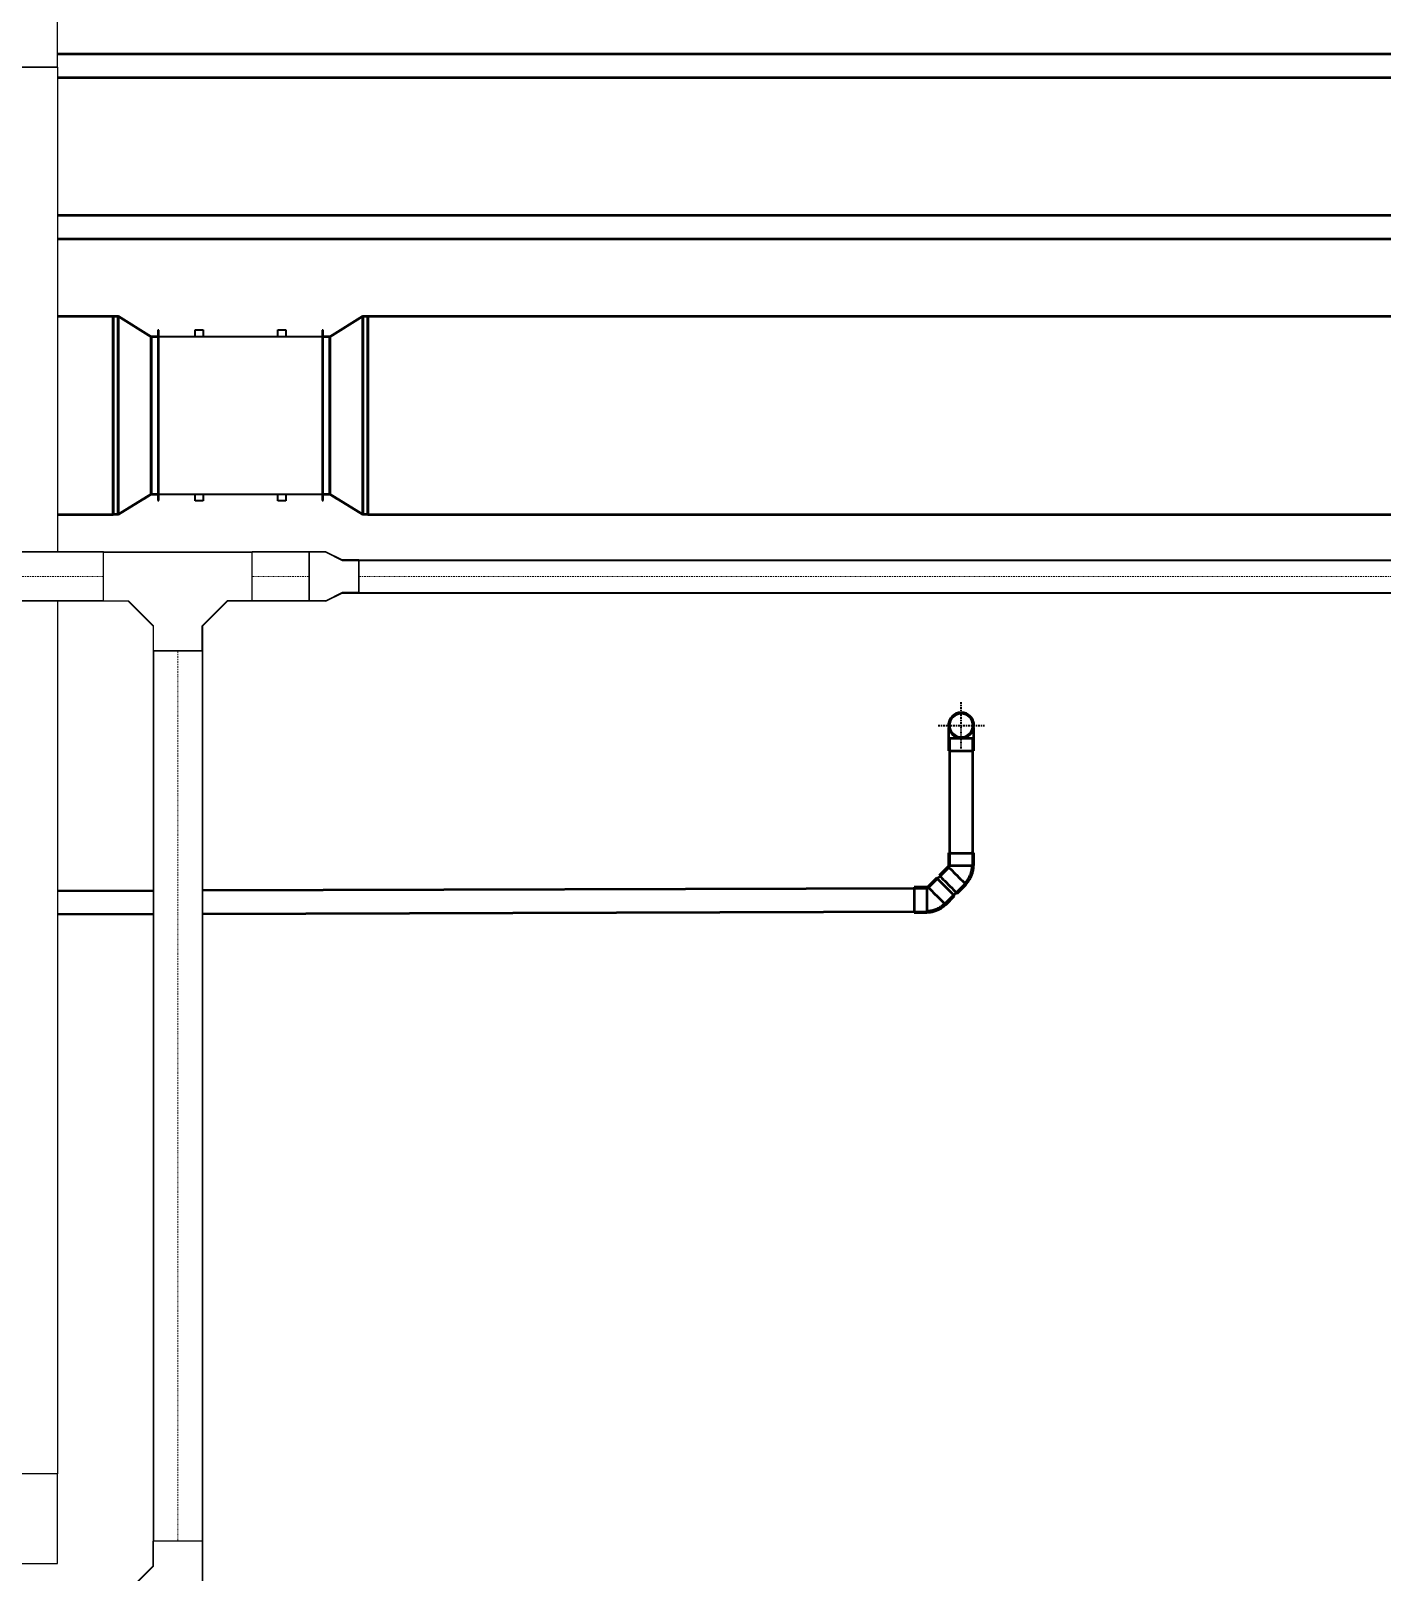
# Model space of a CAD drawing. Header units: millimetres. Extents: x -108050 to 96605, y 58136 to 140997.
# Drawn here: x 28038 to 36215, y 86689 to 96014 of the extents above; entities that cross this region are included whole.
import ezdxf

# ---------------------------------------------------------------- set-up
doc = ezdxf.new("R2010")
doc.units = ezdxf.units.MM
doc.linetypes.add('Center', pattern=[29.999999, 12, -6, 6, -6])
for name, color, linetype, lineweight in [('E-CABL-TRAY', 211, 'Continuous', 25), ('E-CABL-TRAY-CNTR', 211, 'Center', 18), ('M-HVAC-DUCT', 70, 'Continuous', 50), ('P-PIPE', 3, 'Continuous', 50), ('P-PIPE-CNTR', 3, 'Center', 35)]:
    doc.layers.add(name, color=color, linetype=linetype, lineweight=lineweight)

# ---------------------------------------------------------------- blocks, each defined once
blk = doc.blocks.new('PG_Busway_CutNgang - 1250A-2000881-HẦM')
at = {"layer": 'E-CABL-TRAY'}
for p, q in [((161.5, 381), (-161.5, 381)), ((-161.5, 381), (-161.5, 161.5)), ((161.5, -161.5), (161.5, 381)), ((-381, -161.5), (-381, 161.5)), ((-161.5, 161.5), (-381, 161.5)), ((-381, -161.5), (161.5, -161.5))]:
    blk.add_line(p, q, dxfattribs=at)
blk = doc.blocks.new('PG_Busway_ThanhThang - 1250A-2004556-HẦM')
at = {"layer": 'E-CABL-TRAY'}
for p, q in [((27876.1, 95794.9), (28199.1, 95794.9)), ((27876.1, 92862.9), (27876.1, 95794.9)), ((28199.1, 95794.9), (28199.1, 92862.9)), ((27876.1, 87283.5), (27876.1, 92562.9)), ((28199.1, 92562.9), (28199.1, 87283.5)), ((28199.1, 87283.5), (27876.1, 87283.5))]:
    blk.add_line(p, q, dxfattribs=at)
blk = doc.blocks.new('DSC_uPVC_Elbow_TienPhong - Standard-V127-HẦM')
at = {"layer": 'P-PIPE'}
for p, q in [((33591, 91735), (33591, 91659)), ((33744.4, 91659), (33744.4, 91735))]:
    blk.add_line(p, q, dxfattribs=at)
at = {"layer": 'P-PIPE', "flags": 128}
for points in [[(33592.7, 91813.9), (33592.8, 91815.4), (33592.9, 91818.4), (33593.2, 91821.3), (33593.7, 91824.3), (33594.2, 91827.3), (33594.9, 91830.2), (33595.6, 91833.1), (33596.5, 91836), (33597.5, 91838.8), (33598.6, 91841.6), (33599.8, 91844.3), (33601.2, 91847), (33602.6, 91849.6)], [(33592.7, 91804.8), (33592.7, 91806.1), (33592.7, 91807.2), (33592.7, 91808.3), (33592.7, 91809.2), (33592.7, 91810), (33592.7, 91810.7), (33592.7, 91811.3), (33592.7, 91811.8), (33592.7, 91812.1), (33592.7, 91812.3), (33592.7, 91812.4)], [(33592.7, 91735), (33592.7, 91738.1), (33592.7, 91741.2), (33592.7, 91744.3), (33592.7, 91747.4), (33592.7, 91750.5), (33592.7, 91753.5), (33592.7, 91756.5), (33592.7, 91759.5), (33592.7, 91762.4), (33592.7, 91765.3), (33592.7, 91768.1), (33592.7, 91770.9), (33592.7, 91773.6), (33592.7, 91776.3), (33592.7, 91778.8), (33592.7, 91781.4), (33592.7, 91783.8), (33592.7, 91786.2), (33592.7, 91788.5), (33592.7, 91790.7), (33592.7, 91792.8), (33592.7, 91794.8), (33592.7, 91796.7), (33592.7, 91798.5)], [(33732.4, 91850.3), (33733.9, 91847.7), (33735.3, 91845.1), (33736.5, 91842.3), (33737.7, 91839.6), (33738.7, 91836.7), (33739.6, 91833.9), (33740.4, 91831), (33741.1, 91828.1), (33741.7, 91825.1), (33742.1, 91822.2), (33742.4, 91819.2), (33742.7, 91816.2), (33742.7, 91813.2), (33742.8, 91812.4)], [(33742.8, 91812.3), (33742.8, 91812.1), (33742.8, 91811.8), (33742.8, 91811.4), (33742.8, 91810.8), (33742.8, 91810.1), (33742.8, 91809.3), (33742.8, 91808.4), (33742.8, 91807.4), (33742.8, 91806.2), (33742.8, 91805)], [(33742.8, 91798.8), (33742.8, 91797), (33742.8, 91795.1), (33742.8, 91793.1), (33742.8, 91791), (33742.8, 91788.8), (33742.8, 91786.5), (33742.8, 91784.2), (33742.8, 91781.7), (33742.8, 91779.2), (33742.8, 91776.6), (33742.8, 91774), (33742.8, 91771.3), (33742.8, 91768.5), (33742.8, 91765.7), (33742.8, 91762.8), (33742.8, 91759.9), (33742.8, 91756.9), (33742.8, 91753.9), (33742.8, 91750.9), (33742.8, 91747.8), (33742.8, 91744.8), (33742.8, 91741.7), (33742.8, 91738.6), (33742.8, 91735.5), (33742.8, 91735)]]:
    blk.add_lwpolyline(points, dxfattribs=at)
at = {"layer": 'P-PIPE'}
for start, end in [(0, 180), (180, 0)]:
    blk.add_arc((33667.7, 91812.4), 76.7, start, end, dxfattribs=at)
for centre, major_axis, start_param, end_param in [((33667.7, 91735), (76.7, 0), 2.973804, 3.141593), ((33667.7, 91735), (76.7, 0), 3.141593, 6.283185), ((33667.7, 91735), (75, 0), 3.141593, 3.337942), ((33667.7, 91735), (75, 0), 6.086836, 6.283185), ((33667.7, 91735), (76.7, 0), 0, 0.167792), ((33667.7, 91659), (76.7, 0), 3.141593, 6.283185)]:
    blk.add_ellipse(centre, major_axis=major_axis, ratio=0.005, start_param=start_param, end_param=end_param, dxfattribs=at)
blk = doc.blocks.new('DSC_uPVC_Elbow_TienPhong - Standard-2073647-HẦM')
at = {"layer": 'P-PIPE'}
for p, q in [((33591, 91040.1), (33591, 90964.1)), ((33744.4, 90964.1), (33744.4, 91040.1)), ((33588.5, 90958), (33534.8, 90904.2)), ((33643.2, 90795.7), (33697, 90849.5))]:
    blk.add_line(p, q, dxfattribs=at)
at = {"layer": 'P-PIPE', "flags": 128}
for points in [[(33591.9, 90960.1), (33591.8, 90959.7), (33591.6, 90959.4), (33591.4, 90959), (33591.2, 90958.6), (33590.9, 90958.3), (33590.7, 90958), (33590.5, 90957.6), (33590.2, 90957.3), (33589.9, 90957), (33589.7, 90956.8)], [(33592.7, 90964.1), (33592.7, 90963.7), (33592.7, 90963.2), (33592.6, 90962.8), (33592.6, 90962.4), (33592.5, 90962), (33592.4, 90961.6), (33592.3, 90961.2), (33592.2, 90960.8), (33592, 90960.4), (33591.9, 90960.1)], [(33722.8, 90905.9), (33725, 90911.6), (33727, 90917.3), (33728.8, 90923.1), (33730.3, 90929), (33731.6, 90935), (33732.6, 90940.9), (33733.4, 90947), (33734, 90953), (33734.3, 90959.1), (33734.4, 90964.1)], [(33730.5, 90902.7), (33732.9, 90908.7), (33735, 90914.7), (33736.8, 90920.9), (33738.4, 90927.1), (33739.8, 90933.4), (33740.9, 90939.7), (33741.7, 90946), (33742.3, 90952.4), (33742.7, 90958.8), (33742.8, 90964.1)], [(33689.9, 90856.6), (33694.1, 90861), (33698.1, 90865.5), (33702, 90870.2), (33705.6, 90875.1), (33709.1, 90880.1), (33712.3, 90885.2), (33715.4, 90890.5), (33718.2, 90895.9), (33720.8, 90901.3), (33722.8, 90905.9)], [(33695.8, 90850.7), (33700.2, 90855.3), (33704.5, 90860.1), (33708.5, 90865.1), (33712.4, 90870.2), (33716, 90875.5), (33719.5, 90880.9), (33722.7, 90886.4), (33725.7, 90892.1), (33728.5, 90897.9), (33730.5, 90902.7)]]:
    blk.add_lwpolyline(points, dxfattribs=at)
at = {"layer": 'P-PIPE'}
for centre, major_axis, start_param, end_param in [((33667.7, 91040.1), (76.7, 0), 2.740196, 3.139522), ((33667.7, 91040.1), (-76.7, 0), 0, 1.568725), ((33667.7, 91040.1), (70, 0), 3.141593, 3.401321), ((33667.7, 91040.1), (70, 0), 3.428665, 3.66312), ((33667.7, 91040.1), (70, 0), 3.664828, 3.92492), ((33667.7, 91040.1), (76.7, 0), 4.710318, 6.281114), ((33667.7, 91040.1), (70, 0), 5.498125, 5.757515), ((33667.7, 91040.1), (70, 0), 5.760221, 6.019315), ((33667.7, 91040.1), (70, 0), 6.151244, 6.281114), ((33667.7, 91040.1), (-76.7, 0), 3.141593, 3.543053), ((33642.7, 90903.7), (-54.2, 54.2), 0.002071, 1.572867), ((33642.7, 90903.7), (-54.2, 54.2), 6.115352, 6.283185), ((33667.7, 90964.1), (-76.7, 0), 0, 1.568725), ((33667.7, 90964.1), (-76.7, 0), 1.568725, 3.139522), ((33589, 90850), (-54.2, 54.2), 0.002071, 1.572867), ((33589, 90850), (-54.2, 54.2), 1.572867, 3.141593), ((33642.7, 90903.7), (-54.2, 54.2), 1.572867, 3.141593), ((33642.7, 90903.7), (-54.2, 54.2), 3.143664, 3.309671)]:
    blk.add_ellipse(centre, major_axis=major_axis, ratio=0.005, start_param=start_param, end_param=end_param, dxfattribs=at)
blk = doc.blocks.new('DSC_uPVC_Elbow_TienPhong - Standard-V128-HẦM')
at = {"layer": 'P-PIPE'}
for p, q in [((33519.5, 90889), (33465.8, 90835.2)), ((33459.6, 90832.7), (33383.6, 90832.7)), ((33574.2, 90726.7), (33628, 90780.5)), ((33383.6, 90679.3), (33459.6, 90679.3))]:
    blk.add_line(p, q, dxfattribs=at)
at = {"layer": 'P-PIPE', "flags": 128}
for points in [[(33466.9, 90834), (33466.6, 90833.7), (33466.3, 90833.5), (33466, 90833.2), (33465.7, 90833), (33465.3, 90832.7), (33465, 90832.5), (33464.6, 90832.3), (33464.3, 90832.1), (33463.9, 90831.9), (33463.6, 90831.8)], [(33463.6, 90831.8), (33463.2, 90831.6), (33462.8, 90831.5), (33462.4, 90831.4), (33462, 90831.3), (33461.6, 90831.2), (33461.2, 90831.1), (33460.8, 90831.1), (33460.4, 90831), (33460, 90831), (33459.6, 90831)], [(33459.6, 90689.3), (33465.7, 90689.5), (33471.8, 90689.8), (33477.8, 90690.4), (33483.9, 90691.3), (33489.8, 90692.4), (33495.8, 90693.7), (33501.6, 90695.3), (33507.5, 90697.1), (33513.2, 90699.1), (33517.8, 90700.9)], [(33459.6, 90681), (33466.1, 90681.1), (33472.5, 90681.5), (33478.8, 90682.1), (33485.2, 90683), (33491.5, 90684.2), (33497.8, 90685.6), (33504, 90687.2), (33510.1, 90689.1), (33516.1, 90691.2), (33521, 90693.2)], [(33517.8, 90700.9), (33523.4, 90703.3), (33528.8, 90706), (33534.2, 90708.9), (33539.4, 90712), (33544.5, 90715.3), (33549.5, 90718.8), (33554.4, 90722.4), (33559, 90726.3), (33563.5, 90730.4), (33567.1, 90733.9)], [(33521, 90693.2), (33526.9, 90695.7), (33532.7, 90698.5), (33538.3, 90701.6), (33543.8, 90704.8), (33549.2, 90708.3), (33554.5, 90712), (33559.6, 90715.9), (33564.5, 90720), (33569.3, 90724.3), (33573, 90727.9)]]:
    blk.add_lwpolyline(points, dxfattribs=at)
at = {"layer": 'P-PIPE'}
for centre, major_axis, start_param, end_param in [((33520, 90781), (-54.2, 54.2), 0, 1.568725), ((33573.7, 90834.7), (-54.2, 54.2), 0, 1.568725), ((33573.7, 90834.7), (-54.2, 54.2), 5.881789, 6.281114), ((33573.7, 90834.7), (-49.5, 49.5), 0, 0.259728), ((33573.7, 90834.7), (-49.5, 49.5), 0.523235, 0.783327), ((33573.7, 90834.7), (-54.2, 54.2), 1.568725, 3.139522), ((33383.6, 90756), (0, 76.7), 0.002071, 1.572867), ((33383.6, 90756), (0, 76.7), 1.572867, 3.141593), ((33459.6, 90756), (0, 76.7), 0.002071, 1.572867), ((33459.6, 90756), (0, 76.7), 1.572867, 3.141593), ((33459.6, 90756), (0, 76.7), 6.115352, 6.283185), ((33459.6, 90756), (0, 75), 0.002071, 0.198421), ((33520, 90781), (-54.2, 54.2), 1.568725, 3.139522), ((33573.7, 90834.7), (-49.5, 49.5), 2.356532, 2.615923), ((33573.7, 90834.7), (-49.5, 49.5), 2.618628, 2.877722), ((33573.7, 90834.7), (-49.5, 49.5), 2.881793, 3.139522), ((33573.7, 90834.7), (-54.2, 54.2), 3.141593, 3.543053), ((33459.6, 90756), (0, 76.7), 3.143664, 3.309671)]:
    blk.add_ellipse(centre, major_axis=major_axis, ratio=0.005, start_param=start_param, end_param=end_param, dxfattribs=at)
blk = doc.blocks.new('E_Channel Reducer_std_ - Standard-2089735-HẦM')
at = {"layer": 'E-CABL-TRAY'}
for p, q in [((0, 147.5), (0, 150)), ((100, 150), (0, 150)), ((0, -147.5), (0, 147.5)), ((100, 147.5), (0, 147.5)), ((200, 100), (100, 150)), ((100, 147.5), (200, 97.5)), ((300, 100), (200, 100)), ((200, 97.5), (300, 97.5)), ((300, 100), (300, 97.5)), ((300, 97.5), (300, -97.5)), ((0, -150), (0, -147.5)), ((100, -147.5), (0, -147.5)), ((100, -150), (0, -150)), ((200, -97.5), (100, -147.5)), ((100, -150), (200, -100)), ((300, -97.5), (200, -97.5)), ((200, -100), (300, -100)), ((300, -97.5), (300, -100))]:
    blk.add_line(p, q, dxfattribs=at)
blk = doc.blocks.new('E_Channel Horizontal Tee_std_ - Standard-2090796-HẦM')
at = {"layer": 'E-CABL-TRAY'}
for p, q in [((-150, 450), (-147.5, 450)), ((-150, 300), (-150, 450)), ((-147.5, 450), (147.5, 450)), ((-147.5, 450), (-147.5, 298.9)), ((150, 450), (147.5, 450)), ((147.5, 450), (147.5, 298.9)), ((150, 300), (150, 450)), ((-300, 150), (-150, 300)), ((-298.9, 147.5), (-147.5, 298.9)), ((147.5, 298.9), (298.9, 147.5)), ((300, 150), (150, 300)), ((-450, 147.5), (-450, 150)), ((-450, 150), (-300, 150)), ((-450, 147.5), (-450, -147.5)), ((-450, 147.5), (-298.9, 147.5)), ((450, 147.5), (298.9, 147.5)), ((300, 150), (450, 150)), ((450, 150), (450, 147.5)), ((450, 147.5), (450, -147.5)), ((-450, -150), (-450, -147.5)), ((450, -147.5), (-450, -147.5)), ((450, -150), (-450, -150)), ((450, -147.5), (450, -150))]:
    blk.add_line(p, q, dxfattribs=at)
blk = doc.blocks.new('E_Chanel Horizontal Bend_std_ - Standard-2090807-HẦM')
at = {"layer": 'E-CABL-TRAY'}
for p, q in [((-150, 450), (-147.5, 450)), ((-150, 300), (-150, 450)), ((147.5, 450), (-147.5, 450)), ((-147.5, 298.9), (-147.5, 450)), ((147.5, 450), (150, 450)), ((147.5, 450), (147.5, -147.5)), ((150, 450), (150, -150)), ((-300, 150), (-150, 300)), ((-298.9, 147.5), (-147.5, 298.9)), ((-450, 147.5), (-450, 150)), ((-450, 150), (-300, 150)), ((-450, 147.5), (-450, -147.5)), ((-450, 147.5), (-298.9, 147.5)), ((-450, -150), (-450, -147.5)), ((147.5, -147.5), (-450, -147.5)), ((150, -150), (-450, -150))]:
    blk.add_line(p, q, dxfattribs=at)
blk = doc.blocks.new('Kruger _Duct Acessory New - KRUGER EX-10 MODEL480 3-2100004-HẦM')
at = {"layer": 'M-HVAC-DUCT', "lineweight": 35}
for p, q in [((-516, 500), (-516, 495)), ((516, 500), (-516, 500)), ((-516, 495), (516, 495)), ((-476, 495), (-476, -495)), ((476, -495), (476, 495)), ((516, 495), (516, 500)), ((-518, 225), (-518, 275)), ((-518, 275), (-475.9, 275)), ((-475.9, 225), (-518, 225)), ((475.9, 275), (518, 275)), ((518, 225), (475.9, 225)), ((518, 275), (518, 225)), ((-518, -275), (-518, -225)), ((-518, -225), (-475.9, -225)), ((-475.9, -275), (-518, -275)), ((475.9, -225), (518, -225)), ((518, -275), (475.9, -275)), ((518, -225), (518, -275)), ((-516, -495), (-516, -500)), ((516, -495), (-516, -495)), ((-516, -500), (516, -500)), ((516, -500), (516, -495))]:
    blk.add_line(p, q, dxfattribs=at)
blk = doc.blocks.new('01_REC_Transition ROD_C Flanged_ - Standard-2103529-HẦM')
at = {"layer": 'M-HVAC-DUCT'}
for p, q in [((-30, -600), (-30, 600)), ((-30, 600), (0, 600)), ((200, 476), (0, 600)), ((0, -600), (0, 600)), ((0, 600), (0, -600)), ((154.1, 504.5), (200, 476)), ((200, 0), (200, 476)), ((240, 476), (200, 476)), ((200, 476), (200, 0)), ((200, -476), (200, 0)), ((200, 0), (200, -476)), ((0, -600), (200, -476)), ((200, -476), (154.1, -504.5)), ((200, -476), (240, -476)), ((0, -600), (-30, -600))]:
    blk.add_line(p, q, dxfattribs=at)

msp = doc.modelspace()

# ---------------------------------------------------------------- linework, layer by layer
at = {"layer": 'E-CABL-TRAY'}
for p, q in [((28477.4, 92862.9), (25842.8, 92862.9)), ((28477.4, 92860.4), (25842.8, 92860.4)), ((29722, 92862.9), (29377.4, 92862.9)), ((29722, 92860.4), (29377.4, 92860.4)), ((29722, 92862.9), (29722, 92562.9)), ((30022, 92612.9), (30022, 92812.9)), ((30022, 92812.9), (47122, 92812.9)), ((30022, 92810.4), (47122, 92810.4)), ((30022, 92615.5), (47122, 92615.5)), ((30022, 92612.9), (47122, 92612.9)), ((28477.4, 92565.5), (15151.7, 92565.5)), ((28477.4, 92562.9), (15151.7, 92562.9)), ((29722, 92565.5), (29377.4, 92565.5)), ((29722, 92562.9), (29377.4, 92562.9)), ((28777.4, 92262.9), (29077.4, 92262.9)), ((28777.4, 92262.9), (28777.4, 86876.7)), ((28779.9, 92262.9), (28779.9, 86876.7)), ((29074.8, 92262.9), (29074.8, 86876.7)), ((29077.4, 92262.9), (29077.4, 86876.7)), ((29077.4, 86876.7), (28777.4, 86876.7))]:
    msp.add_line(p, q, dxfattribs=at)
at = {"layer": 'E-CABL-TRAY-CNTR'}
for p, q in [((28477.4, 92712.9), (23134.7, 92712.9)), ((29722, 92712.9), (29377.4, 92712.9)), ((30022, 92712.9), (47122, 92712.9)), ((28927.4, 92262.9), (28927.4, 86876.7))]:
    msp.add_line(p, q, dxfattribs=at)
at = {"layer": 'M-HVAC-DUCT'}
for p, q in [((28199.1, 94287.8), (28536.5, 94287.8)), ((28536.5, 94287.8), (28536.5, 93087.8)), ((30076.5, 93087.8), (30076.5, 94287.8)), ((30076.5, 94287.8), (47322, 94287.8)), ((28199.1, 93087.8), (28536.5, 93087.8)), ((30076.5, 93087.8), (47322, 93087.8))]:
    msp.add_line(p, q, dxfattribs=at)
at = {"layer": 'P-PIPE'}
for p, q in [((53870.1, 95872.9), (28199.1, 95872.9)), ((28199.1, 95731.6), (53870.1, 95731.6)), ((47322, 94896.7), (28199.1, 94896.7)), ((28199.1, 94755.4), (47322, 94755.4)), ((33597.7, 91735), (33597.7, 90964.1)), ((33737.7, 90964.1), (33737.7, 91735)), ((33593.2, 90953.2), (33470.5, 90830.5)), ((33569.5, 90731.5), (33692.2, 90854.2)), ((28777.4, 90811.6), (28199.1, 90809.9)), ((33459.4, 90826), (29077.4, 90812.6)), ((28199.1, 90669.9), (28777.4, 90671.6)), ((29077.4, 90672.6), (33459.9, 90686))]:
    msp.add_line(p, q, dxfattribs=at)
at = {"layer": 'P-PIPE', "lineweight": 35}
for start, end in [(0, 180), (180, 0)]:
    msp.add_arc((33667.7, 91812.3), 70, start, end, dxfattribs=at)
at = {"layer": 'P-PIPE-CNTR'}
for p, q in [((33667.7, 91672.3), (33667.7, 91952.3)), ((33527.7, 91812.3), (33807.7, 91812.3))]:
    msp.add_line(p, q, dxfattribs=at)

# ---------------------------------------------------------------- block references
at = {"layer": 'E-CABL-TRAY'}
for name, p, rotation in [('PG_Busway_CutNgang - 1250A-2000881-HẦM', (28037.6, 96175.9), 89.99999999999967), ('E_Channel Horizontal Tee_std_ - Standard-2090796-HẦM', (28927.4, 92712.9), 180)]:
    msp.add_blockref(name, p, dxfattribs=dict(at, rotation=rotation))
for name, p in [('PG_Busway_ThanhThang - 1250A-2004556-HẦM', (0, 0)), ('E_Channel Reducer_std_ - Standard-2089735-HẦM', (29722, 92712.9)), ('PG_Busway_CutNgang - 1250A-2000881-HẦM', (28037.6, 86902.5)), ('E_Chanel Horizontal Bend_std_ - Standard-2090807-HẦM', (28927.4, 86426.7))]:
    msp.add_blockref(name, p, dxfattribs=at)
at = {"layer": 'M-HVAC-DUCT'}
msp.add_blockref('01_REC_Transition ROD_C Flanged_ - Standard-2103529-HẦM', (28566.5, 93687.8), dxfattribs=at)
at = {"layer": 'M-HVAC-DUCT', "rotation": 180}
msp.add_blockref('01_REC_Transition ROD_C Flanged_ - Standard-2103529-HẦM', (30046.5, 93687.8), dxfattribs=at)
at = {"layer": 'M-HVAC-DUCT', "lineweight": 35, "rotation": 270.0000000000006}
msp.add_blockref('Kruger _Duct Acessory New - KRUGER EX-10 MODEL480 3-2100004-HẦM', (29306.5, 93687.8), dxfattribs=at)
at = {"layer": 'P-PIPE'}
for name in ['DSC_uPVC_Elbow_TienPhong - Standard-V127-HẦM', 'DSC_uPVC_Elbow_TienPhong - Standard-2073647-HẦM', 'DSC_uPVC_Elbow_TienPhong - Standard-V128-HẦM']:
    msp.add_blockref(name, (0, 0), dxfattribs=at)

doc.saveas('drawing.dxf')
